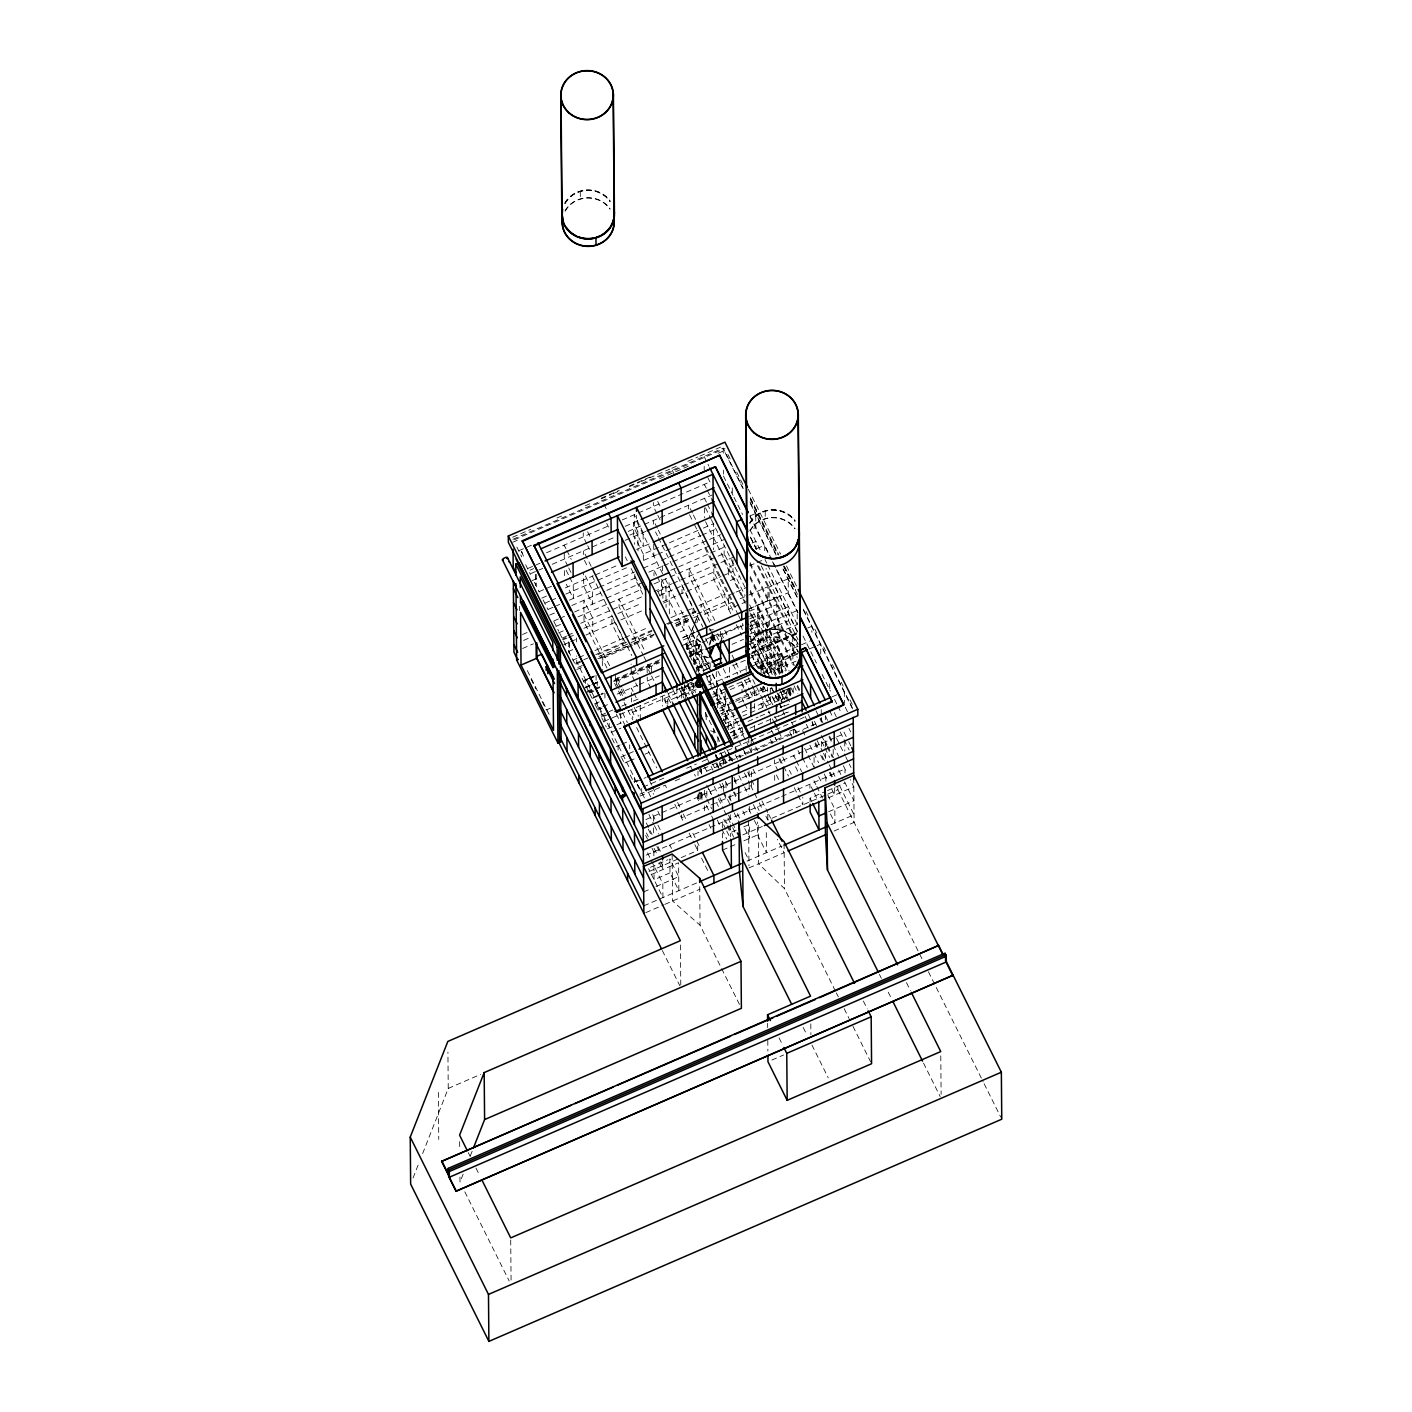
<?xml version="1.0" encoding="UTF-8"?>
<svg xmlns="http://www.w3.org/2000/svg" width="1412" height="1412" viewBox="0 0 1412 1412"><rect width="100%" height="100%" fill="white"/><g stroke="black" fill="none" stroke-linecap="round" stroke-linejoin="round"><path stroke-width="0.75" stroke-dasharray="5 3.75" d="M701.711 797.78L699.805 799.263L698.216 797.498L700.105 796.015L701.711 797.78L701.676 793.456M709.159 645.231L712.919 631.093M710.095 644.225L712.76 634.57M413.045 1177.979L418.64 1163.717M422.647 1153.551L448.239 1088.423L447.922 1052.117M463.171 1174.043L460.012 1182.126L459.941 1175.719M470.32 1155.898L472.702 1149.845M693.733 625.71L686.497 644.119L698.305 667.876L698.34 671.265M694.527 623.663L696.946 617.521M698.975 672.43L686.867 648.073L686.832 643.501L695.233 622.127M696.01 620.186L699.064 612.402M693.751 630.582L686.532 649.202L700.158 643.307M696.804 622.816L699.099 616.973M707.235 657.851L695.939 654.003L700.776 641.701M708.7 657.657L696.84 653.615L700.458 644.384M760.486 668.211L762.815 662.281L762.904 673.171M699.469 633.088L695.798 638.506L695.939 654.003M601.159 498.224L607.284 495.559M609.243 494.712L619.374 490.335M629.434 485.975L635.559 483.31M637.483 482.48L651.762 476.303M512.644 537.195L530.771 529.341M556.946 518.01L562.982 515.398M585.133 505.796L591.169 503.184M601.247 498.824L611.308 494.447M613.32 493.582L619.374 490.97M629.434 486.61L639.495 482.233M641.507 481.368L669.712 469.155M671.724 468.29L677.76 465.66M687.82 461.3L697.899 456.941M699.911 456.076L713.995 449.969M716.008 449.087L722.062 446.474M512.98 539.243L723.209 448.151L743.277 488.499M514.374 539.755L724.974 448.504M512.697 542.279L518.733 539.666M659.686 478.597L689.886 465.519M718.073 453.305L724.109 450.675L742.747 488.146M518.822 550.733L532.2 544.926M546.532 552.745L609.331 525.546M622.251 519.934L710.077 481.88M527.964 568.418L539.966 563.212M625.163 526.305L639.177 520.234M530.065 570.148L533.648 568.595M530.859 573.554L542.737 568.401M552.268 564.27L614.573 537.284M628.199 531.389L712.107 495.03M629.911 535.077L637.871 531.618L633.441 522.722L633.582 537.76M532.077 580.65L540.849 576.873M625.11 540.355L646.467 531.106M539.013 591.681L551.598 586.209M636.583 549.409L651.691 542.879M541.873 598.088L549.709 594.681M565.382 587.886L593.252 575.814M595.264 574.949L617.273 565.4M643.36 560.105L643.307 554.122L667.346 543.726M669.341 542.843L701.376 528.97M703.388 528.106L713.395 523.764L713.625 549.709M545.014 603.1L555.693 598.476M565.7 594.134L629.787 566.371M643.801 560.299L656.721 554.704M657.815 554.228L700.776 535.625M701.87 535.148L715.884 529.076M749.966 515.945L755.702 513.456L755.826 527.435L750.09 529.906L761.668 552.922M548.421 609.26L559.629 604.407M569.424 600.153L598.476 587.568M599.376 587.18L634.517 571.966M643.431 568.101L659.457 561.146M661.451 560.282L667.47 557.687M669.464 556.822L720.614 534.654M549.815 615.05L554.934 612.826M571.842 605.501L604.777 591.222M606.789 590.357L635.912 577.737M648.832 572.142L662.846 566.071M663.94 565.594L670.859 562.594M672.871 561.729L724.021 539.578M522.511 634.5L528.512 631.905M553.875 620.909L564.553 616.285M574.56 611.943L643.554 582.062M670.682 570.307L708.718 553.822M710.73 552.957L725.115 546.726M523.623 640.413L529.906 637.694M555.94 626.416L563.953 622.939M577.967 616.867L642.036 589.104M654.056 583.897L716.131 557.016M718.126 556.134L724.144 553.539L745.148 595.793M752.119 543.055L755.949 541.396L756.02 549.374M522.634 648.479L533.418 643.819M558.675 632.858L563.794 630.635M580.703 623.31L642.76 596.429M654.127 591.522L671.706 583.88M672.8 583.403L679.719 580.403M680.813 579.944L732.881 557.387M657.639 591.61L669.111 586.633M757.026 548.544L764.686 545.244L764.757 553.222M567.818 635.259L573.837 632.664M583.844 628.322L611.873 616.179L622.957 638.436L623.01 646.061L611.943 623.786L611.873 616.179M617.891 613.567L641.913 603.171M659.933 595.352L673.948 589.281M675.96 588.416L713.819 572.019L733.658 611.908M562.682 637.818L566.671 636.088M562.223 639.195L565.806 637.642M734.011 564.924L728.274 567.412L728.363 577.384M563.123 639.777L566.936 638.118M568.86 637.289L574.578 634.818M563.882 644.613L568.807 642.478M570.801 641.613L576.82 639.018M585.909 635.065L618.862 620.803M620.856 619.921L642.884 610.39M662.916 601.706L676.93 595.635M678.925 594.77L720.985 576.555M722.979 575.69L732.987 571.348L732.899 559.381M663.499 603.083L669.235 600.612L711.26 685.12M749.507 565.824L755.243 563.335M757.15 562.523L764.792 559.205L766.716 563.053M730.322 580.544L739.87 576.414M568.983 651.267L572.795 649.608M572.884 660.128L576.89 658.398M578.902 657.515L584.903 654.921M594.911 650.579L622.957 638.436M624.951 637.571L648.973 627.157M671 617.626L685.032 611.537M687.026 610.672L693.027 608.078L681.961 585.821L682.031 593.428M699.011 605.483L724.885 594.275L724.956 601.9L693.098 615.685M734.258 592.863L728.521 595.352L728.645 609.313L740.117 604.336M736.164 592.034L747.636 587.074M575.708 663.252L587.763 658.045M595.776 654.568L623.892 642.389M631.923 638.912L651.991 630.211M666.676 623.769L672.412 621.298M674.071 620.645L690.133 613.69M692.127 612.826L696.151 611.078M575.919 664.152L583.897 660.675M597.894 654.621L629.876 640.766M631.87 639.901L651.85 631.235M667.841 624.316L689.833 614.785M691.827 613.92L695.834 612.19M598.988 656.474L651.056 633.917M675.077 623.504L689.091 617.432M577.755 667.47L583.791 664.858M597.841 658.769L631.958 643.978M633.97 643.113L654.038 634.412M676.119 624.845L692.18 617.891M599.941 658.327L631.905 644.472M633.917 643.607L653.897 634.941M675.889 625.428L691.862 618.491M693.874 617.626L697.863 615.897M576.802 669.535L582.697 666.976M632.329 645.478L602.289 658.486L602.394 670.453M634.323 644.613L652.344 636.794M676.366 626.398L688.297 621.227M704.235 614.326L732.104 602.253M740.064 598.794L748.025 595.352M748.837 594.999L767.934 586.721L768.057 600.682L748.942 608.978L781.771 674.971M742.024 603.524L747.76 601.035M680.178 631.941L683.99 630.299L683.885 616.32M587.904 678.731L584.003 680.407L594.576 675.854M589.845 677.884L595.688 675.36M683.284 637.394L694.969 632.347M749.472 608.731L776.741 596.923L776.918 618.491L750.16 630.087M682.455 637.783L696.381 631.746M583.791 681.343L587.604 679.684M589.528 678.854L595.264 676.366M683.179 639.989L693.133 635.682L711.277 672.183M749.684 611.184L757.644 607.742L789.167 671.124M585.909 686.956L589.863 685.244M591.84 684.396L597.753 681.819M585.097 687.591L597.7 682.12M681.237 645.937L697.157 639.036M749.543 616.338L776.794 604.53M585.609 687.838L597.717 682.578M687.22 645.884L693.204 643.307L705.876 668.776M749.737 618.809L757.714 615.35L785.407 671.053M706.035 639.301L718.037 634.094M587.127 691.298L597.1 686.973M615.067 679.19L660.94 659.316M550.256 708.242L546.373 709.936L541.59 700.334M587.251 692.215L599.782 686.797M613.902 680.672L660.498 660.481M702.117 642.46L742.994 624.739M750.778 621.368L756.62 618.844L756.691 626.451L750.849 628.993M589.069 692.251L593.075 690.521M595.07 689.656L601.088 687.062M613.69 681.59L659.245 661.857M687.256 649.714L701.287 643.643L701.535 671.565M743.33 625.428L720.402 635.365L722.167 638.912M750.266 622.427L768.181 614.661L768.304 628.622L749.19 636.9M589.651 692.815L593.87 691.156M619.286 689.162L615.597 681.749L659.651 662.652M689.285 652.644L693.274 650.914L712.372 689.338M749.807 626.416L757.767 622.974L782.583 673.136M593.164 697.299L602.889 693.098M690.503 655.133L704.129 649.238M592.828 698.252L603.436 693.663M689.321 656.456L704.023 650.085M749.878 634.041L757.838 630.582L781.224 677.601M595.193 703.617L599.2 701.888M617.22 694.086L637.341 685.367M639.248 684.538L659.369 675.818M693.38 661.081L701.411 657.604L706.724 668.282M731.998 644.349L743.453 639.389M749.948 641.666L757.909 638.206L776.053 674.707M596.976 709.23L600.93 707.518M602.906 706.653L608.837 704.094M597.929 710.077L601.936 708.33M696.098 667.523L710.148 661.451M749.172 644.543L777.041 632.47L777.165 646.431L747.301 659.369M697.899 667.558L701.711 665.917M698.305 667.876L710.059 662.775M698.975 670.894L698.94 667.858L709.036 663.481M751.996 648.408L757.979 645.831L772.311 674.636M703.017 670.665L709.071 668.053M601 715.125L612.843 709.989M621.721 706.159L627.563 703.617M633.458 701.058L639.459 698.463M704.235 670.4L710.112 667.858M601.459 716.555L605.271 714.913M609.207 714.031L601.547 717.349L606.33 726.951M752.067 652.132L798.415 632.047M807.823 627.987L811.794 626.257L811.847 632.241M751.766 652.997L798.168 632.894L766.081 568.383M751.661 653.685L798.186 633.529L766.098 569.018M687.556 683.973L693.539 681.396M752.067 656.033L758.05 653.438L770.705 678.907M604.054 721.426L692.251 683.214M706.265 677.16L710.271 675.413L710.395 689.374M745.307 660.234L729.386 667.135L729.475 677.107M682.72 688.156L694.192 683.196M693.045 686.073L632.7 712.213L632.752 717.931M693.592 689.003L681.661 694.192L683.602 698.11M754.132 662.793L758.103 661.063L765.904 676.736M696.116 689.585L677.001 697.863L676.913 687.891M607.407 728.821L615.05 725.521M616.973 724.691L620.786 723.032L620.662 709.071M708.718 684.944L751.308 666.482M753.302 665.617L811.918 640.218M757.926 667.152L770.052 661.893L770.158 673.312M759.162 667.841L797.48 651.232M611.114 732.387L620.839 728.186M759.056 668.529L797.48 651.867M800.428 652.026L781.313 660.304L781.436 674.265M760.927 669.941L798.751 653.562M809.2 649.043L820.654 644.066L820.743 654.038M712.813 694.333L726.827 688.262M728.821 687.397L751.925 677.389M762.868 672.659L782.072 664.328L782.142 671.953L776.159 674.53M763.045 673.789L780.236 666.34L780.112 652.362L760.997 660.657L761.121 674.618M712.654 697.246L728.239 690.503M730.198 689.656L753.973 679.348M767.44 673.506L796.756 660.816M716.872 700.228L725.715 696.398M616.267 746.63L620.097 744.989M622.004 744.159L627.74 741.671M716.113 703.388L728.133 698.181M717.649 704.429L725.609 700.987L725.68 708.612L715.725 712.919M733.869 700.511L717.702 707.518L717.508 686.567M735.881 699.628L766.998 686.144M719.52 708.294L733.534 702.223M735.528 701.358L766.116 688.103M738.67 702.541L771.023 688.527M620.909 757.008L633.353 751.625M721.585 715.054L733.181 710.007M723.879 716.608L732.687 712.795M783.942 690.574L789.961 687.979L790.032 695.587L742.853 716.025M624.969 762.904L628.975 761.156M629.54 760.927L635.382 758.385M645.002 754.22L649.008 752.49M722.979 720.438L735.105 715.178M742.094 712.248L789.167 691.756L789.131 687.962M725.944 723.35L740.823 716.908M786.343 697.616L778.383 701.076L778.312 693.451L790.261 688.279L790.314 695.887L787.455 690.133M727.162 726.35L738.105 721.603M726.368 726.968L738.811 721.603M730.022 729.227L740.029 724.903M748.042 721.426L758.05 717.084M760.062 716.219L770.069 711.877M780.077 707.553L786.078 704.941M784.419 706.106L790.385 703.511L783.695 690.062M730.092 732.722L742.218 727.48M730.375 732.863L741.547 728.045M732.087 735.987L742.994 731.257M750.107 728.168L788.161 711.701M778.506 716.308L788.461 711.983M733.834 737.77L743.859 733.446M633.935 781.86L637.765 780.218M733.287 738.988L743.312 734.646M635.947 781.824L646.043 777.447M832.268 696.769L840.281 693.292M643.148 787.066L665.176 777.518M686.585 768.252L696.328 764.033M702.17 761.492L707.994 758.968M719.237 754.096L805.334 716.802M639.883 794.126L644.172 792.273M639.936 796.103L653.226 790.349L653.315 794.321M655.221 789.485L665.246 785.143L667.152 788.973M675.254 780.801L681.255 778.206M703.282 768.657L710.024 765.745M711.966 764.898L725.591 758.985L725.768 762.921M789.837 731.169L795.68 728.627M720.279 764.051L790.349 733.675M706.653 771.199L817.513 723.173M645.866 819.578L835.092 737.593M836.645 736.923L844.641 733.463M715.513 803.04L681.484 817.795L681.431 812.077M646.184 855.125L779.565 797.339M781.577 796.474L844.958 769.01L844.994 772.999M650.402 867.321L667.929 859.731M736.129 830.168L730.392 832.656L723.791 819.366M743.771 826.867L749.507 824.379L749.631 838.34L743.965 826.938M810.082 802.14L810.047 798.151L825.614 791.408M827.556 790.561L845.082 782.972M649.061 871.522L697.722 850.448L697.652 842.823M765.886 816.242L767.81 820.072L837.881 789.714L837.828 782.107M651.214 874.593L678.607 862.732L678.854 890.654L669.994 872.845L669.87 858.884L678.731 876.693L653.244 887.724M742.853 834.898L762.321 826.461M828.509 797.78L853.819 786.819L850.271 779.689M669.994 872.845L654.074 879.747L653.95 865.785M722.556 850.077L728.398 847.553M730.339 846.706L736.182 844.164M743.895 840.828L757.591 834.898L757.485 821.996M643.695 891.872L651.479 888.501M828.632 811.741L853.942 800.78L842.346 777.5M643.819 905.833L697.881 882.412M746.983 861.143L782.036 845.964M830.962 824.749L854.066 814.742L839.734 785.937M645.796 912.629L663.905 904.774M664.911 904.351L699.946 889.172M748.995 867.903L784.048 852.724L777.359 839.293M834.104 831.05L854.119 822.366L853.748 779.653M448.239 1088.423L480.592 1074.391M771.887 1060.041L783.607 1054.958M709.089 629.946L713.466 629.752M710.642 730.763L714.525 732.087M700.758 642.107L695.445 637.571L698.252 639.83M739.464 1004.444L700.052 925.195L672.553 901.032L672.147 854.066M835.375 990.942L784.472 888.625L758.562 863.773L758.191 822.243M748.36 489.311L780.607 554.122M786.466 565.912L797.215 587.516M750.337 497.801L778.842 555.092M784.737 566.936L795.644 588.892M750.549 498.842L777.994 554.033M783.889 565.859L795.644 589.528M727.904 454.399L730.834 460.294M736.693 472.085L739.623 477.98M740.594 479.939L743.524 485.834M750.372 499.583L777.73 554.581M783.589 566.371L798.239 595.829M806.058 611.555L808.017 615.473M814.848 629.222L816.807 633.158M823.655 646.908L825.596 650.826M832.445 664.575L834.386 668.511M841.234 682.261L843.193 686.197M850.024 699.946L852.954 705.841M749.966 501.931L776.724 555.71M783.395 569.16L797.621 597.77M803.304 609.154L852.248 707.588M750.584 503.907L776.088 555.163M782.954 568.965L797.656 598.547M803.534 610.372L852.566 708.948M750.09 515.909L797.904 612.261M845.294 707.306L847.588 711.93M750.054 516.704L768.622 553.998M772.523 561.852L797.904 612.896M723.456 476.091L733.022 495.294M733.975 497.218L742.571 514.497M767.669 564.959L797.868 625.692M803.004 636.035L816.471 663.093M822.119 674.442L830.344 690.997M834.492 699.311L837.316 705.012M837.916 706.194L841.693 713.801M848.947 728.398L850.73 731.963M750.531 537.09L756.355 548.827M750.531 537.725L756.373 549.462M761.28 565.824L797.992 639.654M834.263 712.566L836.292 716.678M843.952 732.069L847.782 739.747M848.736 741.671L850.854 745.924M704.111 456.447L708.877 466.048M758.562 565.912L792.697 634.535L792.926 662.475M757.467 565.683L797.815 646.784M829.585 710.677L832.903 717.331M840.175 731.945L843.07 737.752M844.023 739.676L849.141 749.984M707.765 477.521L709.954 481.933M750.09 562.594L797.233 657.41M749.772 563.918L796.121 657.092M825.385 715.937L827.909 721.002M836.504 738.282L845.1 755.561M845.717 756.814L848.912 763.257M849.265 763.945L851.03 767.51M706.265 488.217L704.341 484.369L704.376 488.358M707.218 490.14L711.436 498.612M750.196 576.555L794.409 665.44M820.69 718.267L822.931 722.785M829.55 736.076L831.615 740.241M749.896 577.879L793.367 665.299M816.012 710.836L821.678 722.22M828.985 736.887L831.244 741.424M833.151 745.254L838.604 756.214M843.299 765.692L847.129 773.37M704.464 498.33L706.388 502.178M707.341 504.102L711.56 512.591M750.319 590.534L789.273 668.829M797.48 685.35L799.774 689.938M824.837 740.347L827.308 745.307M827.714 746.101L833.504 757.767M750.019 591.84L788.708 669.659M797.003 686.32L800.78 693.927M814.371 721.232L817.036 726.58M821.466 735.475L826.585 745.783M827.185 747.001L832.321 757.309M838.657 770.052L841.446 775.665M705.418 507.738L711.277 519.51M711.63 520.198L744.971 587.268M757.679 612.808L786.343 670.435M794.003 685.844L797.904 693.68M808.052 714.084L813.789 725.609M821.96 742.059L823.955 746.048M824.908 747.954L829.691 757.556M749.666 604.865L783.36 672.624M790.755 687.467L793.879 693.751M805.087 716.272L808.211 722.556M817.142 740.541L822.543 751.36M823.496 753.284L828.262 762.886M829.215 764.81L834.951 776.335M705.541 521.699L745.095 601.23M789.079 689.638L793.244 698.022M806.27 724.215L808.176 728.045M815.483 742.712L818.448 748.713M822.084 756.02L824.82 761.492M830.15 772.223L834.58 781.136M745.218 603.418L724.197 561.164L724.074 545.562M750.001 613.02L780.571 674.477M788.514 690.38L791.179 695.728M814.953 743.612L816.877 747.46M820.69 755.138L823.549 760.909M829.285 772.435L832.162 778.188M837.881 789.714L922.566 959.966M928.443 971.774L935.273 985.523M936.262 987.5L983.193 1081.857M984.164 1083.816L1000.79 1117.227M787.261 690.027L790.032 695.587M750.478 622.515L778.171 678.219M749.966 624.722L776.176 677.354M781.56 688.244L787.631 700.458M802.563 730.498L805.44 736.252M809.87 745.165L818.572 762.674M824.202 773.97L828.014 781.648M831.844 789.343L834.704 795.097L834.633 787.119M672.253 470.249L675.801 477.362M692.409 513.015L688.544 505.231L688.579 509.044M693.38 514.956L696.275 520.781M749.666 628.358L772.893 675.077M779.089 688.562L784.613 699.699M689.568 514.798L693.433 522.564M694.404 524.505L735.952 608.06M749.648 635.824L769.222 675.165M778.489 693.822L781.26 699.381M778.1 693.769L782.407 702.417M704.906 547.856L738.07 614.555M738.6 615.614L742.853 624.157M750.072 638.683L766.734 672.165M776.953 692.71L781.683 702.205L781.595 692.233M791.567 722.114L797.021 733.075M804.611 748.307L807.47 754.061M808.07 755.279L813.806 766.804M818.589 776.406L822.402 784.101M827.732 794.815L834.827 809.058L834.951 823.037L829.215 811.512M794.321 729.386L796.086 732.952M749.719 643.448L764.404 672.995M771.693 687.626L774.87 694.016M775.506 695.304L781.33 707.006M740.488 625.622L742.43 629.54M771.481 687.944L774.676 694.369M775.312 695.639L784.754 714.931M751.696 654.903L757.662 666.888M772.717 697.157L777.482 706.759M730.798 613.638L713.89 579.626L713.766 565.665M736.287 624.686L741.512 635.188M751.572 655.415L757.309 666.941M771.993 696.381L775.453 703.423M789.785 732.228L792.644 737.999M802.475 757.732L807.24 767.334M813.93 780.783L815.836 784.613M816.789 786.537L822.525 798.062M797.992 750.478L799.757 754.043M763.574 686.267L772.77 704.782M768.516 696.875L772.064 704.006M813.453 791.32L809.923 784.189L809.958 788.178M814.353 793.103L818.783 801.998M760.433 687.432L765.586 697.793M766.151 698.958L769.981 706.635M774.747 716.237L777.624 722.009M795.45 759.109L793.685 755.544L793.72 759.356M796.333 760.891L801.645 771.57M906.451 982.611L910.369 990.5M777.747 729.051L780.395 734.381M752.843 679.684L773.299 720.773M778.824 731.91L781.595 737.47M795.521 766.716L798.168 772.064M810.047 798.151L811.812 801.716M724.709 630.299L727.374 635.647M748.183 677.778L756.956 695.41M760.839 703.247L762.798 707.165M657.692 501.401L660.339 506.732M775.206 737.664L776.971 741.229M771.429 730.145L774.076 735.493M774.959 737.276L776.741 740.841M714.896 620.574L689.091 568.718L689.162 576.343L711.136 620.521M723.491 637.871L721.585 634.023L721.638 641.648L717.825 633.953M732.087 655.15L734.946 660.904M735.899 662.828L740.682 672.43M744.512 680.125L749.278 689.727M750.231 691.651L754.061 699.328M782.725 756.938L785.584 762.709M789.396 770.387L791.32 774.235M798.009 787.684L800.869 793.438M733.11 664.681L737.876 674.301M741.706 681.978L746.489 691.58M747.442 693.504L750.302 699.258M770.37 739.588L772.276 743.436M779.918 758.809L782.777 764.563M783.731 766.487L788.514 776.088M794.25 787.614L797.109 793.367M798.062 795.291L802.846 804.893L802.775 797.286M656.915 513.58L653.385 506.449L653.35 502.46M657.815 515.362L662.246 524.258M743.736 688.121L741.971 684.555L742.041 692.533M744.618 689.903L749.048 698.799M778.877 758.756L781.524 764.104M709.759 622.251L701.005 604.618L701.04 610.337M716.59 635.965L718.532 639.883M709.618 628.34L712.442 634.041M713.395 635.929L716.219 641.63M712.76 635.753L715.672 641.63M712.46 635.859L714.401 639.777M657.374 528.194L653.509 520.428L653.527 524.223M658.327 530.135L660.269 534.018M711.542 637.218L714.384 642.919M743.859 702.082L742.077 698.516L742.041 694.527M744.742 703.864L748.289 710.977M778.1 770.952L774.57 763.821L774.535 759.832M879.411 974.421L881.388 978.357M888.236 992.159L891.184 998.072M923.519 1063.095L940.18 1096.577M710.554 636.53L713.466 642.389M655.503 531.918L657.427 535.801M658.398 537.76L702.858 627.122M776.406 774.994L779.053 780.342M723.297 668.635L727.727 677.531M705.594 638.577L708.259 643.925M718.002 671.23L722.538 680.319M751.731 739.023L757.573 750.778M662.669 573.784L636.635 521.346L636.583 515.345M665.299 578.955L711.948 672.747M712.53 673.948L719.008 686.973M719.732 688.421L748.942 747.125M749.719 748.713L751.502 752.278M712.248 674.089L728.574 706.918L728.627 714.543L716.131 689.391M661.504 579.114L665.934 588.027L666.093 607.354M709.442 675.96L715.178 687.485M714.56 691.756L737.982 738.811M738.917 740.718L741.759 746.418M742.694 748.307L746.471 755.914M753.09 769.205L756.038 775.153M656.598 575.284L653.933 569.936L653.985 575.919M657.48 577.067L662.793 587.745L662.899 599.712M744.283 751.59L746.065 755.155M713.325 691.245L728.698 722.167L728.751 727.868M643.307 554.122L634.447 536.313L634.517 544.291M686.832 643.501L698.94 667.858M699.187 670.294L693.327 658.539L693.133 635.682M723.226 718.637L728.768 729.775M685.614 643.766L696.681 666.023L696.734 671.741M863.35 1001.037L867.25 1008.909M657.868 591.593L660.745 597.347M689.674 655.415L694.174 664.575M735.264 747.072L740.576 757.767M747.672 772.135L755.314 787.49M762.003 800.939L767.74 812.465M768.693 814.389L770.599 818.219M735.317 754.785L737.876 759.815M744.424 772.982L749.648 783.589M750.602 785.513L758.244 800.869M759.215 802.793L762.074 808.564M757.361 806.958L759.126 810.523M726.898 749.543L729.827 755.402M730.604 756.991L732.74 761.28M603.93 504.172L606.595 509.503M692.815 682.949L695.692 688.721M729.545 756.779L731.416 760.556M738.935 775.665L743.683 785.213M744.565 786.996L748.501 794.903M753.32 804.575L757.238 812.482M690.945 682.914L695.71 692.515M705.294 712.513L716.978 736.023M717.49 737.029L720.349 742.783M724.427 750.972L727.18 756.532M625.287 556.822L627.228 560.705M631.093 568.471L642.689 591.787M688.138 684.767L692.921 694.386M642.795 594.24L634.818 578.214L634.782 574.225M687.82 684.661L692.586 694.263M724.532 758.491L726.421 762.286M733.975 777.482L736.94 783.431M606.719 523.481L608.484 527.029M687.203 685.402L691.121 693.257M720.702 752.72L726.015 763.31M734.169 779.83L736.164 783.819M748.625 808.864L751.166 813.983M754.396 820.478L758.244 828.226M721.214 754.308L725.044 762.021M721.214 756.655L725.044 764.369M684.379 684.714L689.321 694.616M757.591 834.898L766.451 852.707L766.257 829.073M836.345 992.918L838.304 996.854M844.182 1008.662L849.071 1018.493M852.989 1026.365L870.604 1061.789M681.89 686.497L686.55 695.834M715.796 754.643L718.637 760.344M719.573 762.251L721.814 766.751M734.399 792.044L736.164 795.609M686.461 696.363L681.59 686.567L681.714 701.799M715.655 754.767L718.426 760.327M681.608 687.838L685.226 695.145M715.39 755.755L720.579 766.204M733.446 792.079L736.287 797.78M742.906 811.088L744.795 814.883M679.137 688.421L683.849 697.916M716.802 764.157L718.761 768.093M725.309 781.26L729.086 788.867M716.643 764.245L718.496 767.952M712.636 763.963L714.543 767.81M722.185 783.166L725.362 789.467M728.839 796.544L731.681 802.245M737.346 813.647L740.188 819.348M672.747 689.303L677.531 698.922M707.235 758.65L710.324 764.757M711.083 766.398L713.025 770.264M719.749 783.819L730.163 804.734M734.205 812.853L739.023 822.543M723.668 793.526L727.215 800.639M587.604 531.759L591.151 538.872M668.088 693.68L672.871 703.282M704.482 766.804L706.9 771.587M714.207 786.396L718.937 795.891M719.873 797.78L723.738 805.528M728.539 815.201L736.252 830.697M643.854 649.026L619.021 599.076L619.074 606.701L642.972 654.709M670.594 702.805L667.735 697.034L667.805 704.659M718.373 798.839L723.138 808.441M724.091 810.364L726.968 816.118M727.921 818.042L731.734 825.72M732.704 827.644L735.564 833.398M745.112 852.619L748.942 860.296M643.925 656.633L646.784 662.404M647.737 664.328L651.567 672.006L651.497 664.381M718.426 806.446L716.519 802.616L751.572 787.419L751.519 781.718M725.115 819.895L727.039 823.743M727.992 825.649L733.71 837.175M586.845 543.938L583.297 536.825L583.262 532.818M587.727 545.72L589.492 549.286M708.789 789.131L711.454 794.462M666.129 703.423L662.493 696.116L662.581 706.088M698.181 767.881L701.993 775.559M706.777 785.16L711.507 794.656M650.685 674.23L647.137 667.099L647.208 675.077M651.567 676.013L655.998 684.908M725.856 829.268L722.309 822.137L722.397 830.733M726.739 831.05L731.169 839.946M591.151 566.318L583.421 550.786L583.456 554.598M690.662 766.487L695.428 776.088M704.041 793.367L706.247 797.745M706.9 799.139L711.63 808.635M717.296 820.037L721.073 827.626M722.026 829.532L726.739 839.028M650.791 688.191L647.261 681.061L647.225 677.072M584.444 560.335L587.357 566.177M592.175 575.884L631.799 655.539M706.318 805.37L710.748 814.265M711.63 816.048L713.413 819.613M633.741 665.37L638.171 674.283M585.38 575.919L592.458 590.181L592.581 604.142L583.721 586.333L583.615 572.372M709.106 824.679L710.871 828.226M634.747 681.131L631.199 674.001L631.111 664.028M635.629 682.914L637.412 686.461M565.947 548.668L564.182 545.103L564.218 549.091M566.847 550.433L571.278 559.346M803.216 1027.512L807.099 1035.314M811.935 1045.039L828.244 1077.833M633.105 691.527L631.323 687.962L631.393 695.939M633.988 693.31L636.635 698.658M567.853 566.194L564.306 559.064L564.235 551.086M568.736 567.959L572.284 575.09M566.141 570.236L568.807 575.584M569.689 577.367L573.237 584.497L573.36 598.459L566.265 584.215M634.112 707.271L638.542 716.184M617.379 677.831L621.986 687.115M622.921 688.968L625.675 694.527M583.968 614.273L609.772 666.129M620.274 687.256L616.462 679.56L616.497 685.279M621.227 689.162L626.01 698.781M631.746 710.307L635.559 717.984M677.601 802.493L682.367 812.094M683.32 814.018L686.197 819.772M692.886 833.221L700.528 848.594M620.221 691.015L624.828 700.299M606.966 667.982L584.038 621.88L583.844 600.294L592.705 618.103L592.828 632.082M614.608 683.337L616.514 687.185M618.438 691.033L623.204 700.634M624.157 702.558L627.034 708.312M627.987 710.236L632.752 719.838M636.583 727.515L656.651 767.846M674.795 804.346L679.578 813.947M680.531 815.871L683.39 821.625M689.127 833.151L693.892 842.752M694.863 844.676L697.722 850.448M701.535 858.125L709.177 873.498M622.586 712.901L627.352 722.503M619.127 713.36L624.651 724.497M779.071 1037.908L782.919 1045.639M616.267 713.96L621.051 723.562M649.714 781.171L651.62 785.019M652.573 786.943L655.45 792.697M648.849 793.173L650.667 796.827M657.815 811.212L660.481 816.542M671.53 848.471L669.747 844.923L669.782 848.912M644.437 797.992L576.749 661.91L576.696 655.927M652.697 814.636L657.057 823.39M657.939 825.173L662.369 834.068M596.288 703.141L605.148 720.967M516.863 547.079L521.734 556.857M525.635 564.694L530.488 574.472M534.389 582.309L539.26 592.087M543.143 599.923L548.015 609.702M553.857 621.439L558.728 631.235M559.699 633.194L567.483 648.849M568.454 650.808L576.237 666.464M582.079 678.201L585.009 684.079M585.98 686.038L593.764 701.693M594.734 703.653L597.664 709.512M612.067 738.476L614.926 744.23M621.615 757.679L623.522 761.527M630.211 774.959L634.041 782.654M648.902 814.459L653.738 824.184M654.462 825.667L658.574 833.91M646.325 823.002L652.062 834.527M658.133 846.759L660.798 852.089M648.284 829.197L651.144 834.951M656.88 846.476L659.757 852.248M646.449 832.974L648.355 836.822M654.091 848.33L656.951 854.101M660.763 861.779L662.687 865.627M645.655 835.375L647.473 839.028M652.009 848.171L655.044 854.26M659.139 862.503L662.687 869.633L662.616 858.002M647.526 852.866L650.385 858.62M651.214 860.296L662.81 883.594L662.934 897.555L648.602 868.751M527.364 670.647L549.674 715.513M531.088 679.207L535.872 688.809M662.334 950.558L679.825 985.717M468.272 1152.598L470.196 1156.463M475.985 1168.095L479.851 1175.861M464.83 1191.816L509.185 1281.002M699.664 640.942L700.017 641.895L695.798 638.506L696.698 638.118L696.84 653.615M940.78 1055.841L941.116 1094.282M844.288 691.562L844.394 703.529M844.711 741.071L844.8 751.06M833.186 749.26L833.239 755.243M829.709 683.832L829.762 689.815M825.314 715.796L825.349 719.785M825.526 741.741L825.579 747.46M825.632 753.355L825.702 761.333M825.843 777.288L825.879 781.277M821.237 709.548L821.29 715.531M821.307 717.525L821.343 721.514M821.502 741.459L821.555 747.46M814.071 757.538L814.159 767.51M812.641 721.656L812.677 725.644M810.806 1023.894L810.894 1034.572M793.156 688.05L793.209 694.033M793.526 729.951L793.562 733.94M786.784 690.803L786.837 696.787M784.084 843.776L784.472 888.625M782.336 694.81L782.372 698.605M778.877 665.705L778.947 673.33M779.142 696.187L779.177 699.999M774.658 775.435L774.711 781.418M770.281 688.015L770.334 694.545M770.37 696.716L770.423 703.794M770.546 718.479L770.581 722.838M767.334 659.545L767.422 671.512M767.563 687.485L767.598 691.28M765.18 511.285L765.251 518.892M766.222 630.617L766.292 638.242M767.757 814.371L767.81 820.072M767.634 1023.312L767.669 1027.583M767.793 1040.379L767.881 1051.057M763.01 686.232L763.08 692.762M763.151 701.464L763.204 707.994M757.626 605.201L758.173 668.67M754.326 690.556L754.414 701.429M754.432 703.617L754.502 712.319M754.626 725.38L754.661 729.739M751.149 739.906L751.202 745.889M751.219 747.883L751.255 751.872M751.431 771.834L751.484 777.818M748.766 738.953L748.801 742.941M749.048 770.864L749.119 778.665M749.172 784.472L749.242 792.45M749.348 806.428L749.419 814.406M748.589 820.937L748.978 865.785M746.154 666.235L746.224 673.859M742.341 728.08L742.394 734.063M735.264 747.16L735.299 752.878M732.263 487.917L732.316 493.9M734.187 731.204L734.258 739.2M733.728 712.583L733.94 736.534M729.722 756.867L729.757 761.086M730.075 794.744L730.128 800.745M730.251 814.706L730.322 822.684M730.322 824.679L730.428 836.645M728.963 752.631L729.033 760.256M725.75 716.219L725.821 723.844M723.209 448.151L723.262 454.152M723.403 470.108L723.438 474.097M725.168 693.451L725.221 699.434M725.344 713.395L725.433 723.385M725.944 782.866L725.997 788.849M723.368 759.974L723.403 763.963M723.597 785.902L723.65 791.62M722.414 832.886L722.467 839.328M720.367 631.376L720.438 639.354M717.949 736.905L718.002 743.436M716.272 671.653L716.413 687.609M716.431 689.603L716.519 699.575M717.067 763.062L717.102 767.051M713.854 634.57L713.925 642.319M712.954 634.959L713.025 642.707M713.872 729.192L713.907 733.181M710.165 663.446L710.201 667.435M704.2 466.419L704.217 470.408M704.553 507.949L704.641 517.922M706.177 715.69L706.212 719.696M706.83 791.144L706.882 797.145M705.753 712.689L705.788 716.502M704.447 790.19L704.482 794.179M704.588 805.793L704.641 811.776M702.011 793.367L702.064 799.086M701.464 769.628L701.499 773.952M701.305 768.799L701.358 775.294M701.517 792.609L701.552 796.95M700.405 766.628L700.493 775.294M700.634 792.626L700.687 799.121M699.187 791.761L699.222 796.156M699.717 886.754L700.052 925.195M697.987 771.181L698.022 775.559M698.322 793.95L698.358 798.327M697.828 794.921L697.863 798.733M693.027 608.078L693.08 613.796M693.557 683.302L693.627 692.815M685.667 694.086L685.72 699.805M684.485 685.791L684.555 693.769L665.44 702.046L665.387 696.063M680.425 944.963L680.778 985.523M669.076 582.644L669.359 614.573M662.599 565.806L662.652 571.789M661.522 581.267L661.646 596.305M653.703 543.991L653.809 555.975M653.509 816.26L653.579 823.884M653.615 827.873L653.668 833.857M653.827 851.824L653.862 855.813M641.666 788.531L641.701 792.52M640.183 705.771L640.307 719.749M637.871 531.618L638.048 550.962M634.323 777.677L634.394 785.301M631.411 697.952L631.446 701.94M629.681 744.83L629.717 748.819M618.085 745.024L618.156 752.649M615.526 674.124L615.597 681.749M609.19 723.226L609.225 727.215M604.901 693.027L604.954 699.011M597.223 681.519L597.258 685.508M596.04 675.218L596.093 681.202M585.592 679.719L585.627 683.532M580.279 191.52L580.35 199.145M576.537 637.977L576.573 641.966M569.46 642.636L569.548 653.544M568.718 641.772L568.824 652.697M564.412 570.677L564.465 576.661M536.225 574.296L536.313 585.203M535.501 574.366L535.589 585.274M519.351 606.313L519.404 610.672M510.72 1240.036L511.073 1280.596M459.659 1141.549L459.712 1147.956M438.355 1092.447L438.761 1139.431M749.86 523.093A26.087 24.322 -0.5 0 1 794.991 521.063M749.931 530.7A26.087 24.322 -0.5 0 1 795.062 528.688M750.072 523.199A25.84 24.092 -0.5 0 1 794.779 521.204M750.143 530.806A25.84 24.092 -0.5 0 1 794.85 528.812M749.631 522.987A26.334 24.551 -0.5 0 1 795.203 520.94M798.151 644.172A26.087 24.322 -0.5 0 0 775.135 629.275A26.087 24.322 -0.5 0 0 750.902 642.425A25.84 24.092 -0.5 0 1 775.135 629.505A25.84 24.092 -0.5 0 1 797.921 644.26M752.102 648.214A26.087 24.322 -0.5 0 1 776.335 636.953A26.087 24.322 -0.5 0 1 798.221 651.797M752.296 648.337A25.84 24.092 -0.5 0 1 776.318 637.183A25.84 24.092 -0.5 0 1 797.992 651.885M750.672 642.336A26.334 24.551 -0.5 0 1 796.244 640.289M564.941 203.328A26.087 24.322 -0.5 0 1 610.072 201.316M565.012 210.953A26.087 24.322 -0.5 0 1 610.143 208.941M565.171 203.434A25.84 24.092 -0.5 0 1 609.878 201.439M565.224 211.059A25.84 24.092 -0.5 0 1 609.931 209.064M564.729 203.222A26.334 24.551 -0.5 0 1 610.284 201.192M701.623 792.414A2.1 1.959 -0.5 0 1 699.169 793.138M698.763 800.516A2.1 1.959 -0.5 0 1 698.146 797.921A2.1 1.959 -0.5 0 1 700.864 797.127A2.1 1.959 -0.5 0 1 701.94 799.58M521.487 551.58L523.781 556.681L521.61 551.562M637.236 784.295L639.53 789.396L637.236 784.295M788.178 578.761L769.063 587.039L769.187 601.018L788.302 592.722L788.178 578.761M788.425 606.701L769.311 614.979L769.434 628.94L788.549 620.662L788.425 606.701M797.162 610.549L778.047 618.827L778.171 632.788L797.286 624.51L797.162 610.549M779.883 624.439L760.768 632.717L760.891 646.678L779.989 638.4L779.883 624.439M731.028 709.301L720.967 713.66L731.028 709.389M643.131 532.536L634.27 514.727L634.394 528.706L643.254 546.515L643.131 532.536"/><path stroke-width="1.5" d="M620.486 797.445L502.372 559.717A2.806 0.918 -26.4 0 1 504.896 557.74A2.806 0.918 -26.4 0 1 507.42 557.528L623.345 791.373M697.228 683.761L698.163 675.536L700.652 677.16M700.617 684.467L699.275 685.508L697.616 684.696M696.575 675.589L699.699 674.071L714.525 703.9L713.342 705.012L711.383 705.418L696.575 675.589L698.058 679.19L699.646 678.501L698.093 678.695M711.383 705.418L714.525 703.9M945.616 960.178L1001.355 1072.22L1001.761 1119.204L488.887 1341.4L410.645 1184.086L410.239 1137.101L447.833 1041.438L680.372 940.692L643.466 866.474L672.147 854.066L699.646 878.229L740.982 961.343L741.388 1008.309L484.598 1119.575L473.497 1147.815M740.982 961.343L484.175 1072.591L459.588 1135.142L467.301 1150.656M709.442 655.803L713.06 646.59M709.936 656.439L713.96 646.202M697.316 683.337L698.234 682.42M700.405 684.591L697.952 684.996M698.163 675.536L697.316 677.707L699.646 678.501M630.476 787.896L508.355 542.349L508.302 536.013L724.921 442.168L747.389 487.334M646.308 790.738L522.281 540.778L719.785 455.211L748.095 512.132M522.281 541.414L719.785 455.211M618.191 711.507L616.603 712.195L533.948 545.385L715.513 466.719L747.601 531.23M533.948 546.02L715.513 466.719M540.937 548.774L712.954 474.255L713.325 516.139L653.262 542.173M515.892 575.019L515.786 564.112L518.981 562.735L560.317 645.849L560.511 667.629M545.067 561.005L618.068 529.376M641.189 519.369L714.172 487.74M551.474 572.248L618.191 543.355M647.137 530.806L714.295 501.701M557.475 583.668L619.215 556.928M520.481 602.218L522.069 601.53L554.545 666.835L552.957 667.523L520.481 602.218L520.428 595.882M523.675 601.918L522.087 602.606L552.621 664.028M696.61 674.901L617.397 515.645L617.768 557.546L622.198 566.459L634.129 561.288M742.324 519.263L736.587 521.734L736.711 535.713M668.988 572.672L649.873 580.95L650.244 622.851M560.564 674.177L561.146 741.706L557.969 743.083L516.633 659.969L518.222 659.28M557.246 660.304L557.14 647.225L560.317 645.849M536.772 656.368L540.778 654.621M521.028 665.07L520.569 612.384L553.045 677.689L553.504 730.375L521.028 665.07L536.948 658.168L536.825 642.795M546.215 670.523L546.179 666.711L547.768 666.023L547.838 673.648M663.817 645.831L601.53 672.818L590.904 651.444M696.91 631.499L747.53 609.56M605.271 678.854L663.887 653.456M700.881 637.43L746.93 617.468M610.743 690.503L663.34 667.717M706.018 649.22L747.054 631.446M615.95 702.258L662.087 682.261M747.177 645.408L729.263 653.174L723.068 640.695M712.019 661.928L719.873 658.522M713.06 661.734L721.126 658.239M715.125 665.423L721.179 662.81M714.031 666.164L721.867 662.757M614.926 711.542L620.662 709.071L537.919 542.702M716.237 667.664L748.095 653.862M696.575 676.224L699.752 674.212M616.603 712.195L749.754 653.88M620.221 710.624L644.49 700.123M648.532 698.358L697.069 677.336M701.111 675.589L749.648 654.55M731.275 745.554L650.579 780.518L623.98 726.403L751.078 671.335M799.51 650.35L805.564 647.737L832.162 701.835L749.437 737.682M626.681 725.644L664.328 709.336M623.98 727.039L704.447 692.18M722.644 684.29L750.955 672.024M799.492 651.003L805.564 647.737M725.097 685.473L752.967 673.4M800.745 652.697L807.276 649.855M730.128 697.316L764.174 682.561M797.745 668.017L802.863 665.793M638.93 749.207L648.938 744.865M734.258 709.53L802.881 679.807M740.382 720.897L803.004 693.769M744.459 726.792L801.981 701.87M647.42 776.847L729.598 741.247M748.713 732.969L830.909 697.351M832.145 701.199L650.579 779.883L623.98 726.403M648.32 789.873L841.799 706.053M857.79 709.301L857.843 715.655L641.225 809.5L641.172 803.163L857.79 709.301L798.186 589.492M853.254 723.332L643.025 814.424L559.823 647.155M853.377 737.293L643.131 828.385L559.417 660.075M853.572 758.879L643.325 849.971L559.611 681.661M853.695 772.858L643.448 863.932L559.593 695.339M878.44 972.444L827.485 869.986L825.455 834.792L825.049 787.808L853.713 775.4L942.687 954.283M680.796 861.779L739.129 836.504L737.364 832.939M764.28 825.614L824.643 799.457M824.873 813.383L818.889 815.959L812.694 803.499M699.875 881.547L741.159 863.667M783.978 845.117L826.991 826.479M703.953 887.424L741.212 871.292M788.055 850.995L826.091 834.51M767.616 1021.176L767.563 1014.769L810.559 996.131L742.659 859.59L739.041 825.085L758.156 816.789L784.066 841.64L854.525 983.334M945.987 960.919L945.193 953.082L448.257 1168.377L449.051 1176.214L441.656 1161.37L938.609 945.44L943.357 954.971M441.656 1161.37L570.942 1105.349M574.984 1103.602L613.373 1086.975M617.415 1085.228L730.533 1036.214M734.575 1034.466L772.964 1017.84M777.006 1016.093L815.377 999.449M819.419 997.702L938.609 945.44M456.005 1191.234L952.941 975.304L456.005 1191.234L448.628 1176.39L448.557 1170.054L945.934 954.565M456.005 1190.598L449.351 1177.237L449.298 1171.536L946.252 956.224L945.51 954.741L945.563 961.095L952.941 975.939M449.351 1177.237L946.305 961.943L946.252 956.224M871.169 1016.781L871.575 1063.748L787.172 1100.336L786.749 1053.352L871.169 1016.781L868.239 1010.868M488.887 1341.4L488.481 1294.416L1001.355 1072.22M623.239 790.367L625.516 795.468L624.686 794.515M697.616 684.961L697.316 677.707M508.938 561.799L509.732 562.17M799.863 616.197L843.794 704.535L646.29 790.102L522.281 540.778M719.785 455.847L748.113 512.768M799.863 616.832L843.811 705.17M715.531 467.354L747.619 531.865M805.564 648.373L832.162 701.835M851.736 747.707L853.501 751.272L643.254 842.364L560.493 675.96M709.83 467.972L748.042 544.785M825.173 699.84L801.539 652.344L802.069 711.842M712.831 487.687L747.477 557.352M800.975 664.911L819.984 703.123M711.983 499.742L747.601 571.33M801.098 678.89L814.424 705.682M712.107 513.703L747.46 584.762M801.716 693.839L808.529 707.536M801.363 700.634L806.146 710.254M747.601 616.762L745.695 612.914L746.083 656.721M678.448 482.71L681.113 488.058L681.237 502.019M697.246 522.722L741.688 612.102L741.759 619.709M745.765 620.521L747.707 624.439M745.836 628.146L747.778 632.064M745.889 635.771L748.819 641.648M745.96 643.378L748.889 649.255M746.03 651.003L747.972 654.921L745.924 416.046M825.049 787.808L827.061 823.019L897.626 964.873M911.358 992.459L940.745 1051.569L510.703 1237.9L481.774 1179.726M774.2 721.92L776.865 727.268M720.526 649.326L727.604 663.569M717.172 643.537L720.95 651.126M716.661 643.59L719.573 649.467M716.343 643.678L721.214 653.456M662.193 537.901L706.653 627.281L706.724 634.888M893.143 1002.008L922.548 1061.118M716.696 668.582L636.512 507.367L636.547 511.356M723.315 681.908L751.378 738.299M699.752 674.848L700.493 675.695M771.552 820.143L782.072 841.27M713.519 703.864L733.481 744.601L713.519 704.5M698.146 674.265L712.919 703.953M704.394 690.556L732.263 746.595M724.885 742.977L700.899 694.739L699.928 695.163L724.885 745.324M617.521 529.624L692.462 680.302M608.36 513.068L611.025 518.416L611.149 532.377M631.023 560.864L645.513 590.004M650.12 608.89L686.85 682.755M693.115 695.322L697.881 704.923M711.613 735.017L716.413 744.671M716.413 747.001L700.105 714.207L699.946 697.281M680.955 684.591L645.813 613.955L645.566 586.015M687.485 697.74L713.289 749.613M662.122 654.215L677.23 684.608M684.52 699.275L697.899 726.156M700.776 731.91L710.183 750.866M662.246 668.176L672.394 688.597M678.925 701.711L698.569 741.229M700.881 745.889L706.777 757.626M662.369 682.155L667.223 691.933M672.871 703.282L698.693 755.191M667.346 705.894L693.398 758.279M592.122 568.277L636.565 657.639L636.635 665.264M662.616 710.077L687.785 760.715M739.023 822.543L739.447 872.051L743.065 906.575L791.567 1004.091M636.512 719.908L662.316 771.764M702.435 852.424L713.89 875.475L713.96 883.1M628.305 724.427L653.156 774.376M557.069 583.456L570.607 610.655M572.531 614.538L586.068 641.736M767.563 1014.769L770.44 1020.558M783.872 1047.563L786.749 1053.352M533.948 545.385L616.603 711.56M508.302 536.013L641.172 803.163M787.172 1100.336L767.969 1061.736L767.916 1055.329M632.435 791.832L641.225 809.5M516.015 559.081L518.928 564.959M517.392 563.423L558.728 646.537L558.87 663.975M515.786 564.112L557.14 647.225M515.874 572.531L513.209 567.183L513.05 549.215M516.227 586.968L513.333 581.144L513.95 652.238L517.78 659.933M523.005 600.577L554.21 663.34M513.403 588.769L517.833 597.664M541.855 654.162L554.298 679.154M546.179 666.711L554.563 683.584M513.527 602.73L517.074 609.86M536.948 658.168L554.157 692.745M552.71 690.486L536.225 657.321L536.101 644.225M513.65 616.691L517.198 623.822M559.717 709.301L643.572 877.911M513.774 630.67L517.304 637.783M559.84 723.279L643.695 891.872M513.897 644.631L517.71 652.309M559.752 736.817L643.819 905.833M557.899 740.594L661.363 948.599M448.557 1170.054L449.298 1171.536M441.656 1160.735L448.31 1174.096L448.257 1168.377M410.239 1137.101L488.481 1294.416M507.596 558.658L507.438 557.828A2.806 0.918 -26.4 0 1 506.926 558.499M853.219 717.349L853.748 779.653M834.157 731.61L834.263 745.589M834.386 759.55L834.457 767.175M834.58 781.136L834.616 785.125M827.061 823.019L827.485 869.986M818.783 801.998L819.013 829.938L810.153 812.129L810.1 804.134M810.523 684.132L810.647 698.093M802.298 745.412L802.422 759.391M802.545 773.352L802.598 780.96M798.292 413.698L800.375 652.397A26.334 24.551 -0.5 0 1 771.852 678.042A26.334 24.551 -0.5 0 1 748.342 648.355M798.045 413.716L800.127 652.415A26.087 24.322 -0.5 0 1 771.87 677.813A26.087 24.322 -0.5 0 1 748.589 648.408M795.609 704.623L795.697 714.596M783.113 745.712L783.183 753.69M783.307 767.669L783.431 781.63M783.483 789.255L783.607 803.216M781.913 676.524L781.983 684.132M776.229 683.337L776.3 691.315M776.423 705.294L776.494 712.901M757.626 756.761L757.697 764.739M757.82 778.7L757.944 792.679M758.12 814.247L758.156 818.254M750.813 702.364L750.937 716.325M749.543 736.993L722.962 684.167M745.677 416.046L747.778 654.744M745.571 553.522L745.695 567.483M742.659 859.59L743.065 906.575M736.835 549.674L736.958 563.635M738.511 765.039L738.582 773.017M738.705 786.978L738.829 800.957M732.21 775.788L732.334 789.749M732.457 803.71L732.528 811.335M731.169 839.946L731.416 867.886L722.556 850.077L722.485 841.481M729.139 639.195L729.351 663.146M720.455 641.348L720.649 663.287M715.107 741.494L715.16 749.472M713.042 778.083L713.095 784.066M713.219 798.027L713.342 811.988M713.413 819.613L713.537 833.574M710.024 647.49L710.112 657.462M706.353 735.652L706.406 743.259M700.634 691.774L700.917 724.85M701.058 740.276L701.164 753.514M699.664 680.708L699.717 687.326M699.752 691.739L700.317 755.685M699.646 878.229L699.681 882.5M697.457 695.251L698.005 756.655M694.722 733.481L694.845 747.46M682.596 674.195L682.684 684.167M676.877 683.902L676.913 687.891M674.301 719.855L674.424 733.834M664.77 624.598L664.893 638.577M665.317 688.085L665.352 692.074M662.122 510.297L662.246 524.258M662.052 646.608L662.457 692.127M662.122 806.146L662.246 820.107M662.369 834.068L662.44 841.693M662.563 855.654L662.599 859.643M655.998 684.908L656.086 694.88M642.972 808.441L643.872 913.458M639.936 677.848L640.06 691.809M634.129 792.626L634.164 796.615M634.288 810.576L634.394 824.555M634.465 832.162L634.588 846.123M634.712 860.102L634.835 874.063M627.581 873.181L627.634 880.806M621.951 538.519L622.198 566.459M622.463 786.837L622.498 790.826M622.533 794.815L622.586 800.798M622.657 808.423L622.78 822.384M622.904 836.345L623.027 850.324M613.39 93.951L614.432 213.3M613.143 93.969L614.185 213.3M615.208 785.954L615.279 793.579M611.149 676.295L611.272 690.274M610.531 749.119L610.655 763.08M610.972 798.645L611.096 812.606M611.22 826.567L611.325 840.528M601.636 727.321L601.671 731.31M596.023 245.035L595.97 237.41A25.84 24.092 -0.5 0 0 600.63 235.539M598.97 753.302L599.041 760.927M599.394 802.828L599.518 816.789M595.087 807.876L595.158 815.501M592.034 540.655L592.157 554.634M589.987 721.532L590.022 725.521M590.181 743.118L590.304 757.079M590.428 771.04L590.534 785.019M578.055 683.814L578.179 697.793M578.479 733.34L578.602 747.301M578.849 775.241L578.92 782.848M573.043 562.911L573.166 576.873M566.494 687.997L566.547 695.622M566.671 709.583L566.794 723.562M566.918 737.523L567.042 751.484M561.023 96.281L562.064 215.63M560.776 96.298L561.817 215.648M558.94 670.506L559.558 742.394M557.316 669.023L557.969 743.083M552.816 650.597L552.727 642.142L520.251 576.837L520.34 587.41M552.886 659.069L552.957 667.523M515.962 583.721L516.633 659.969M484.175 1072.591L484.598 1119.575M798.486 528.865A26.087 24.322 -0.5 0 1 773.105 558.552A26.087 24.322 -0.5 0 1 747.548 529.059M798.715 528.812A26.334 24.551 -0.5 0 1 773.105 558.781A26.334 24.551 -0.5 0 1 747.301 529.006M798.274 539.349A25.84 24.092 -0.5 0 1 795.997 545.261M790.543 551.915A25.84 24.092 -0.5 0 1 786.978 554.492M785.531 555.304A25.84 24.092 -0.5 0 1 775.912 558.164M770.864 558.234A25.84 24.092 -0.5 0 1 762.692 556.31M761.174 555.64A25.84 24.092 -0.5 0 1 757.361 553.398M751.272 547.256A25.84 24.092 -0.5 0 1 747.407 531.177M798.839 533.083A25.84 24.092 -0.5 0 1 798.662 537.284M747.283 543.002A25.84 24.092 -0.5 0 1 747.477 538.802M798.91 540.69A25.84 24.092 -0.5 0 1 798.733 544.891M798.557 536.472A26.087 24.322 -0.5 0 1 773.176 566.159A26.087 24.322 -0.5 0 1 747.619 536.684M798.751 660.71A25.84 24.092 -0.5 0 1 788.02 673.842M786.572 674.636A25.84 24.092 -0.5 0 1 768.552 677.125M766.928 676.736A25.84 24.092 -0.5 0 1 763.733 675.66M762.215 674.989A25.84 24.092 -0.5 0 1 750.231 662.881M748.854 658.892A25.84 24.092 -0.5 0 1 748.837 648.461M799.951 660.039A25.84 24.092 -0.5 0 1 771.958 685.208A25.84 24.092 -0.5 0 1 748.889 656.068M800.198 660.022A26.087 24.322 -0.5 0 1 771.94 685.42A26.087 24.322 -0.5 0 1 748.66 656.033M613.567 209.1A26.087 24.322 -0.5 0 1 588.204 238.787A26.087 24.322 -0.5 0 1 562.629 209.311M613.814 209.047A26.334 24.551 -0.5 0 1 588.204 239.016A26.334 24.551 -0.5 0 1 562.4 209.258M613.373 219.584A25.84 24.092 -0.5 0 1 611.078 225.496M609.966 227.332A25.84 24.092 -0.5 0 1 602.077 234.727M592.687 238.187A25.84 24.092 -0.5 0 1 582.609 238.01M580.967 237.622A25.84 24.092 -0.5 0 1 577.773 236.563M576.255 235.892A25.84 24.092 -0.5 0 1 566.371 227.491M563.494 221.808A25.84 24.092 -0.5 0 1 562.488 211.412M613.938 213.318A25.84 24.092 -0.5 0 1 613.743 217.519M614.008 220.943A25.84 24.092 -0.5 0 1 587.127 246.165A25.84 24.092 -0.5 0 1 562.558 219.036M613.638 216.724A26.087 24.322 -0.5 0 1 588.274 246.412A26.087 24.322 -0.5 0 1 562.7 216.918M702.452 684.361A3.512 3.265 -0.5 0 1 698.781 687.167A3.512 3.265 -0.5 0 1 695.463 684.026A3.512 3.265 -0.5 0 1 698.534 680.655M503.36 560.246A2.806 0.918 -26.4 0 1 502.372 559.982M700.793 685.755A2.277 2.136 -0.5 0 1 697.599 686.92A2.277 2.136 -0.5 0 1 696.787 683.814M623.345 797.092L622.692 797.374A2.806 0.918 -26.4 0 1 620.856 796.615A2.806 0.918 -26.4 0 1 625.163 794.744A2.806 0.918 -26.4 0 1 623.345 797.092M754.432 432.884A26.087 24.322 -0.5 0 0 797.48 420.052A26.087 24.322 -0.5 0 0 764.068 391.706A26.087 24.322 -0.5 0 0 754.432 432.884M754.255 433.043A26.334 24.551 -0.5 0 0 797.709 420.088A26.334 24.551 -0.5 0 0 763.998 391.495A26.334 24.551 -0.5 0 0 754.255 433.043M569.513 113.119A26.087 24.322 -0.5 0 0 612.561 100.287A26.087 24.322 -0.5 0 0 579.167 71.959A26.087 24.322 -0.5 0 0 569.513 113.119M569.354 113.295A26.334 24.551 -0.5 0 0 612.808 100.34A26.334 24.551 -0.5 0 0 579.079 71.747A26.334 24.551 -0.5 0 0 569.354 113.295"/></g></svg>
